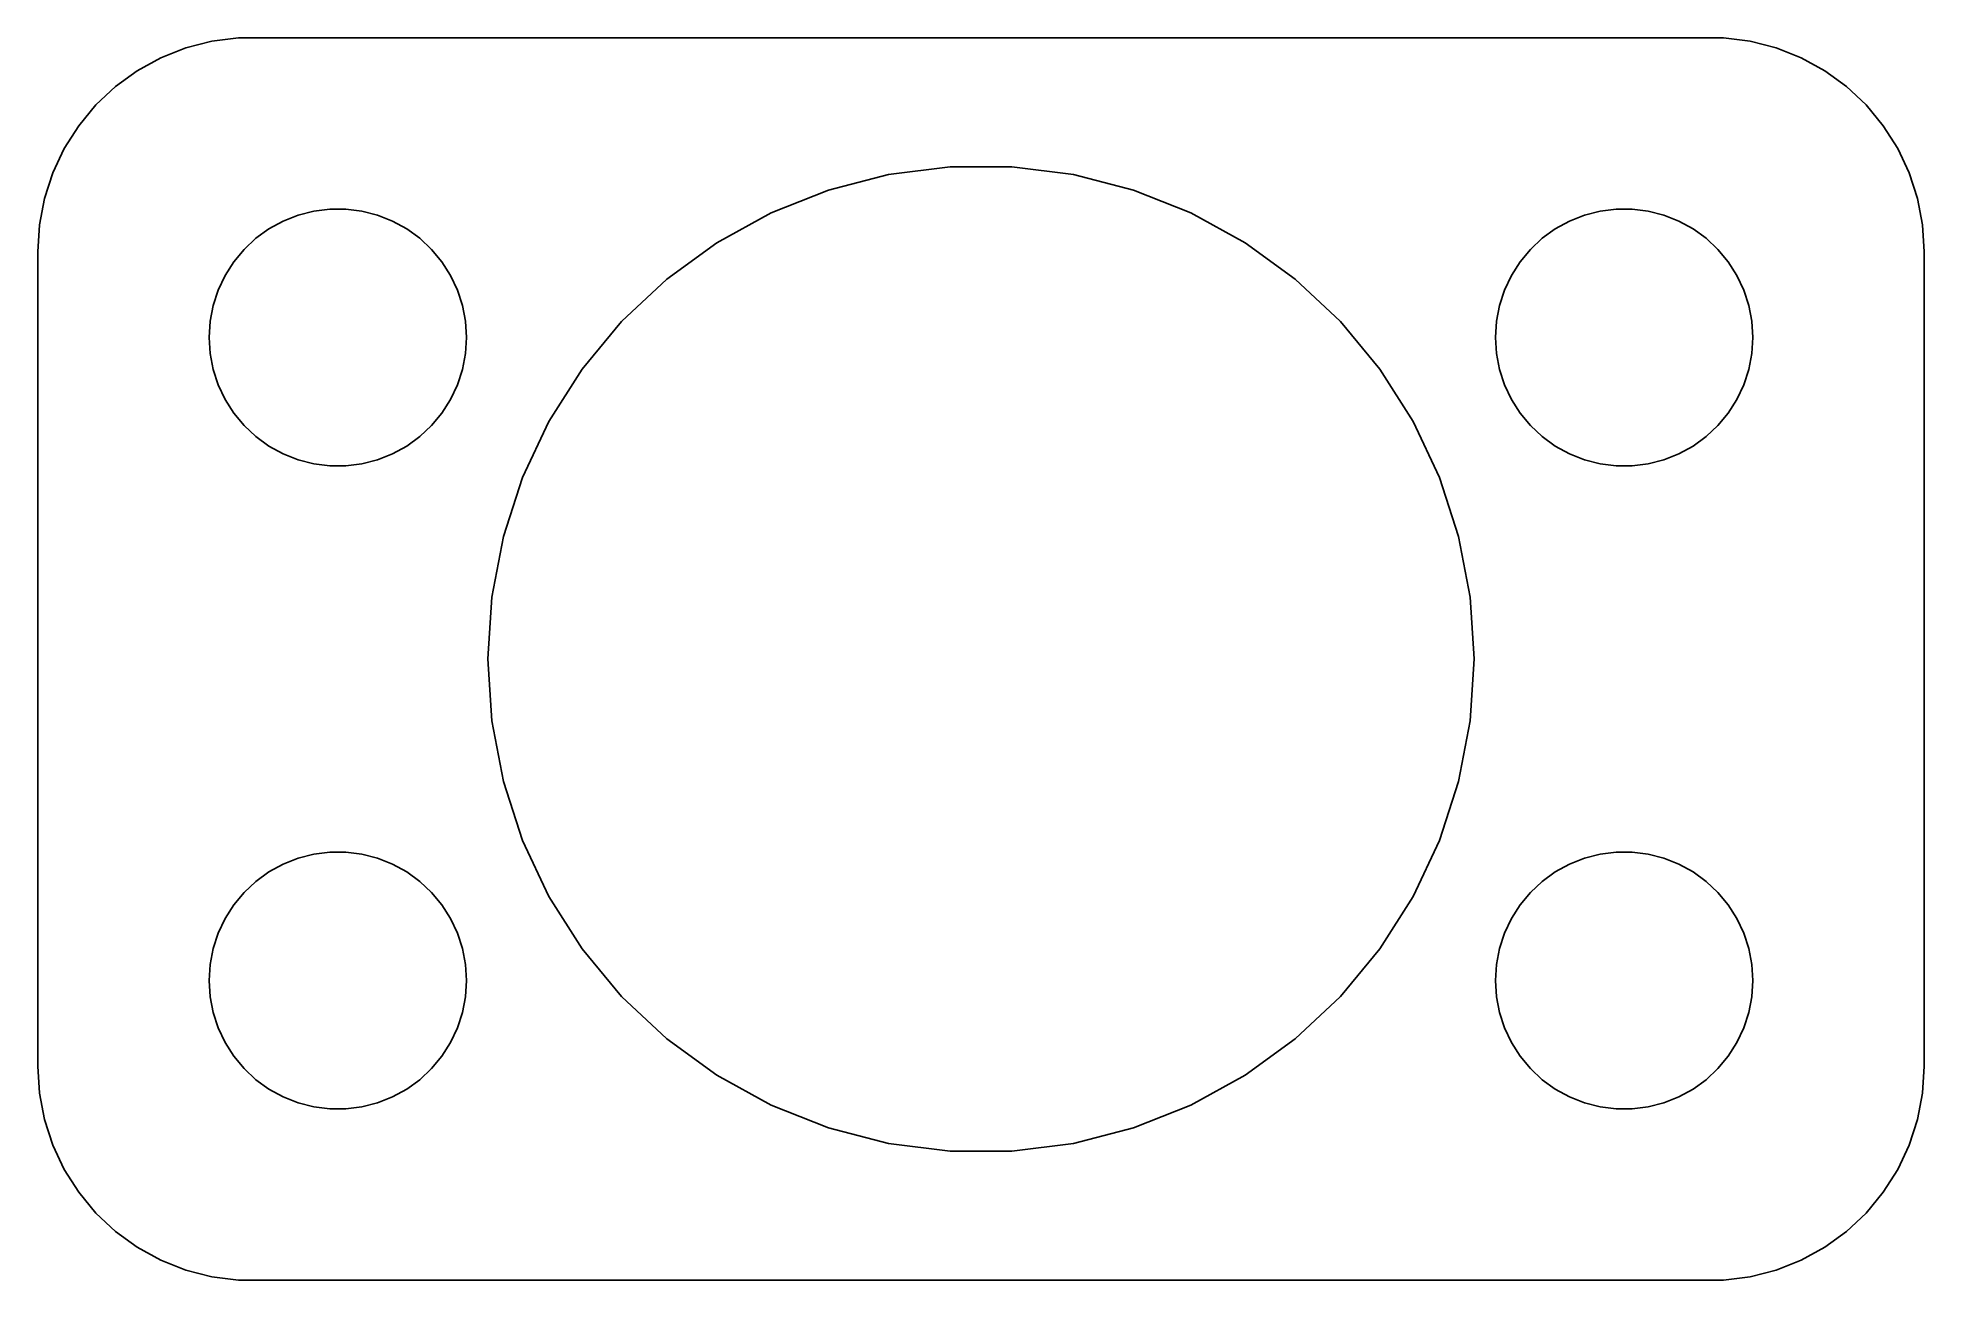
# Model space of a CAD drawing. Header units: metres. Extents: x -22 to 22, y 24.5 to 53.5.
import ezdxf

# ---------------------------------------------------------------- set-up
doc = ezdxf.new("R2010")
doc.units = ezdxf.units.M

msp = doc.modelspace()

# ---------------------------------------------------------------- linework, layer by layer
for p, q in [((-18.5451, 53.2553), (-19.1289, 53.0241)), ((-17.9369, 53.4114), (-18.5451, 53.2553)), ((-17.3139, 53.4901), (-17.9369, 53.4114)), ((17.3139, 53.4901), (-17.3139, 53.4901)), ((17.9369, 53.4114), (17.3139, 53.4901)), ((18.5451, 53.2553), (17.9369, 53.4114)), ((19.1289, 53.0241), (18.5451, 53.2553)), ((-19.1289, 53.0241), (-19.6791, 52.7216)), ((19.6791, 52.7216), (19.1289, 53.0241)), ((-19.6791, 52.7216), (-20.1871, 52.3526)), ((20.1871, 52.3526), (19.6791, 52.7216)), ((-20.6448, 51.9227), (-21.0451, 51.4389)), ((-20.1871, 52.3526), (-20.6448, 51.9227)), ((20.6448, 51.9227), (20.1871, 52.3526)), ((21.0451, 51.4389), (20.6448, 51.9227)), ((-21.0451, 51.4389), (-21.3815, 50.9088)), ((21.3815, 50.9088), (21.0451, 51.4389)), ((-21.3815, 50.9088), (-21.6489, 50.3406)), ((21.6489, 50.3406), (21.3815, 50.9088)), ((-21.6489, 50.3406), (-21.8429, 49.7434)), ((-3.55368, 49.9371), (-2.15488, 50.2963)), ((-2.15488, 50.2963), (-0.72208, 50.4773)), ((-0.72208, 50.4773), (0.72208, 50.4773)), ((0.72208, 50.4773), (2.15488, 50.2963)), ((2.15488, 50.2963), (3.55368, 49.9371)), ((21.8429, 49.7434), (21.6489, 50.3406)), ((-21.8429, 49.7434), (-21.9606, 49.1267)), ((-4.89645, 49.4055), (-3.55368, 49.9371)), ((3.55368, 49.9371), (4.89645, 49.4055)), ((21.9606, 49.1267), (21.8429, 49.7434)), ((-16.2773, 49.2145), (-15.927, 49.3532)), ((-15.927, 49.3532), (-15.5621, 49.4469)), ((-15.5621, 49.4469), (-15.1884, 49.4941)), ((-15.1884, 49.4941), (-14.8116, 49.4941)), ((-14.8116, 49.4941), (-14.4379, 49.4469)), ((-14.4379, 49.4469), (-14.0729, 49.3532)), ((-14.0729, 49.3532), (-13.7227, 49.2145)), ((-6.162, 48.7098), (-4.89645, 49.4055)), ((4.89645, 49.4055), (6.162, 48.7098)), ((13.7227, 49.2145), (14.0729, 49.3532)), ((14.0729, 49.3532), (14.4379, 49.4469)), ((14.4379, 49.4469), (14.8116, 49.4941)), ((14.8116, 49.4941), (15.1884, 49.4941)), ((15.1884, 49.4941), (15.5621, 49.4469)), ((15.5621, 49.4469), (15.927, 49.3532)), ((15.927, 49.3532), (16.2773, 49.2145)), ((-21.9606, 49.1267), (-22, 48.5)), ((-16.9123, 48.8115), (-16.6075, 49.033)), ((-16.6075, 49.033), (-16.2773, 49.2145)), ((-13.7227, 49.2145), (-13.3925, 49.033)), ((-13.3925, 49.033), (-13.0877, 48.8115)), ((13.0877, 48.8115), (13.3925, 49.033)), ((13.3925, 49.033), (13.7227, 49.2145)), ((16.2773, 49.2145), (16.6075, 49.033)), ((16.6075, 49.033), (16.9123, 48.8115)), ((22, 48.5), (21.9606, 49.1267)), ((-22, 48.5), (-22, 29.5)), ((-17.427, 48.2634), (-17.1869, 48.5536)), ((-17.1869, 48.5536), (-16.9123, 48.8115)), ((-13.0877, 48.8115), (-12.8131, 48.5536)), ((-12.8131, 48.5536), (-12.5729, 48.2634)), ((-7.33037, 47.8609), (-6.162, 48.7098)), ((6.162, 48.7098), (7.33037, 47.8609)), ((12.5729, 48.2634), (12.8131, 48.5536)), ((12.8131, 48.5536), (13.0877, 48.8115)), ((16.9123, 48.8115), (17.1869, 48.5536)), ((17.1869, 48.5536), (17.427, 48.2634)), ((22, 29.5), (22, 48.5)), ((-17.6289, 47.9453), (-17.427, 48.2634)), ((-12.5729, 48.2634), (-12.3711, 47.9453)), ((12.3711, 47.9453), (12.5729, 48.2634)), ((17.427, 48.2634), (17.6289, 47.9453)), ((-17.9057, 47.2461), (-17.7893, 47.6044)), ((-17.7893, 47.6044), (-17.6289, 47.9453)), ((-12.3711, 47.9453), (-12.2107, 47.6044)), ((-12.2107, 47.6044), (-12.0942, 47.2461)), ((-8.38313, 46.8723), (-7.33037, 47.8609)), ((7.33037, 47.8609), (8.38313, 46.8723)), ((12.0942, 47.2461), (12.2107, 47.6044)), ((12.2107, 47.6044), (12.3711, 47.9453)), ((17.6289, 47.9453), (17.7893, 47.6044)), ((17.7893, 47.6044), (17.9057, 47.2461)), ((-17.9763, 46.876), (-17.9057, 47.2461)), ((-12.0942, 47.2461), (-12.0237, 46.876)), ((12.0237, 46.876), (12.0942, 47.2461)), ((17.9057, 47.2461), (17.9763, 46.876)), ((-18, 46.5), (-17.9763, 46.876)), ((-12.0237, 46.876), (-12, 46.5)), ((-9.30368, 45.7595), (-8.38313, 46.8723)), ((8.38313, 46.8723), (9.30368, 45.7595)), ((12, 46.5), (12.0237, 46.876)), ((17.9763, 46.876), (18, 46.5)), ((-17.9763, 46.124), (-18, 46.5)), ((-12, 46.5), (-12.0237, 46.124)), ((12.0237, 46.124), (12, 46.5)), ((18, 46.5), (17.9763, 46.124)), ((-17.9057, 45.7539), (-17.9763, 46.124)), ((-12.0237, 46.124), (-12.0942, 45.7539)), ((12.0942, 45.7539), (12.0237, 46.124)), ((17.9763, 46.124), (17.9057, 45.7539)), ((-17.7893, 45.3956), (-17.9057, 45.7539)), ((-17.6289, 45.0547), (-17.7893, 45.3956)), ((-12.2107, 45.3956), (-12.3711, 45.0547)), ((-12.0942, 45.7539), (-12.2107, 45.3956)), ((-10.0775, 44.5402), (-9.30368, 45.7595)), ((9.30368, 45.7595), (10.0775, 44.5402)), ((12.2107, 45.3956), (12.0942, 45.7539)), ((12.3711, 45.0547), (12.2107, 45.3956)), ((17.7893, 45.3956), (17.6289, 45.0547)), ((17.9057, 45.7539), (17.7893, 45.3956)), ((-17.427, 44.7366), (-17.6289, 45.0547)), ((-12.3711, 45.0547), (-12.5729, 44.7366)), ((12.5729, 44.7366), (12.3711, 45.0547)), ((17.6289, 45.0547), (17.427, 44.7366)), ((-17.1869, 44.4464), (-17.427, 44.7366)), ((-16.9123, 44.1884), (-17.1869, 44.4464)), ((-12.8131, 44.4464), (-13.0877, 44.1884)), ((-12.5729, 44.7366), (-12.8131, 44.4464)), ((-10.6924, 43.2334), (-10.0775, 44.5402)), ((10.0775, 44.5402), (10.6924, 43.2334)), ((12.8131, 44.4464), (12.5729, 44.7366)), ((13.0877, 44.1884), (12.8131, 44.4464)), ((17.1869, 44.4464), (16.9123, 44.1884)), ((17.427, 44.7366), (17.1869, 44.4464)), ((-16.6075, 43.967), (-16.9123, 44.1884)), ((-13.0877, 44.1884), (-13.3925, 43.967)), ((13.3925, 43.967), (13.0877, 44.1884)), ((16.9123, 44.1884), (16.6075, 43.967)), ((-16.2773, 43.7855), (-16.6075, 43.967)), ((-15.927, 43.6468), (-16.2773, 43.7855)), ((-15.5621, 43.5531), (-15.927, 43.6468)), ((-14.0729, 43.6468), (-14.4379, 43.5531)), ((-13.7227, 43.7855), (-14.0729, 43.6468)), ((-13.3925, 43.967), (-13.7227, 43.7855)), ((13.7227, 43.7855), (13.3925, 43.967)), ((14.0729, 43.6468), (13.7227, 43.7855)), ((14.4379, 43.5531), (14.0729, 43.6468)), ((15.927, 43.6468), (15.5621, 43.5531)), ((16.2773, 43.7855), (15.927, 43.6468)), ((16.6075, 43.967), (16.2773, 43.7855)), ((-15.1884, 43.5059), (-15.5621, 43.5531)), ((-14.8116, 43.5059), (-15.1884, 43.5059)), ((-14.4379, 43.5531), (-14.8116, 43.5059)), ((-11.1387, 41.8599), (-10.6924, 43.2334)), ((10.6924, 43.2334), (11.1387, 41.8599)), ((14.8116, 43.5059), (14.4379, 43.5531)), ((15.1884, 43.5059), (14.8116, 43.5059)), ((15.5621, 43.5531), (15.1884, 43.5059)), ((-11.4093, 40.4413), (-11.1387, 41.8599)), ((11.1387, 41.8599), (11.4093, 40.4413)), ((-11.5, 39), (-11.4093, 40.4413)), ((11.4093, 40.4413), (11.5, 39)), ((-11.4093, 37.5587), (-11.5, 39)), ((11.5, 39), (11.4093, 37.5587)), ((-11.1387, 36.1401), (-11.4093, 37.5587)), ((11.4093, 37.5587), (11.1387, 36.1401)), ((-10.6924, 34.7666), (-11.1387, 36.1401)), ((11.1387, 36.1401), (10.6924, 34.7666)), ((-10.0775, 33.4598), (-10.6924, 34.7666)), ((10.6924, 34.7666), (10.0775, 33.4598)), ((-16.2773, 34.2145), (-15.927, 34.3532)), ((-15.927, 34.3532), (-15.5621, 34.4469)), ((-15.5621, 34.4469), (-15.1884, 34.4941)), ((-15.1884, 34.4941), (-14.8116, 34.4941)), ((-14.8116, 34.4941), (-14.4379, 34.4469)), ((-14.4379, 34.4469), (-14.0729, 34.3532)), ((-14.0729, 34.3532), (-13.7227, 34.2145)), ((13.7227, 34.2145), (14.0729, 34.3532)), ((14.0729, 34.3532), (14.4379, 34.4469)), ((14.4379, 34.4469), (14.8116, 34.4941)), ((14.8116, 34.4941), (15.1884, 34.4941)), ((15.1884, 34.4941), (15.5621, 34.4469)), ((15.5621, 34.4469), (15.927, 34.3532)), ((15.927, 34.3532), (16.2773, 34.2145)), ((-16.9123, 33.8116), (-16.6075, 34.033)), ((-16.6075, 34.033), (-16.2773, 34.2145)), ((-13.7227, 34.2145), (-13.3925, 34.033)), ((-13.3925, 34.033), (-13.0877, 33.8116)), ((13.0877, 33.8116), (13.3925, 34.033)), ((13.3925, 34.033), (13.7227, 34.2145)), ((16.2773, 34.2145), (16.6075, 34.033)), ((16.6075, 34.033), (16.9123, 33.8116)), ((-17.427, 33.2634), (-17.1869, 33.5536)), ((-17.1869, 33.5536), (-16.9123, 33.8116)), ((-13.0877, 33.8116), (-12.8131, 33.5536)), ((-12.8131, 33.5536), (-12.5729, 33.2634)), ((-9.30368, 32.2405), (-10.0775, 33.4598)), ((10.0775, 33.4598), (9.30368, 32.2405)), ((12.5729, 33.2634), (12.8131, 33.5536)), ((12.8131, 33.5536), (13.0877, 33.8116)), ((16.9123, 33.8116), (17.1869, 33.5536)), ((17.1869, 33.5536), (17.427, 33.2634)), ((-17.6289, 32.9453), (-17.427, 33.2634)), ((-12.5729, 33.2634), (-12.3711, 32.9453)), ((12.3711, 32.9453), (12.5729, 33.2634)), ((17.427, 33.2634), (17.6289, 32.9453)), ((-17.9057, 32.2461), (-17.7893, 32.6044)), ((-17.7893, 32.6044), (-17.6289, 32.9453)), ((-12.3711, 32.9453), (-12.2107, 32.6044)), ((-12.2107, 32.6044), (-12.0942, 32.2461)), ((12.0942, 32.2461), (12.2107, 32.6044)), ((12.2107, 32.6044), (12.3711, 32.9453)), ((17.6289, 32.9453), (17.7893, 32.6044)), ((17.7893, 32.6044), (17.9057, 32.2461)), ((-17.9763, 31.876), (-17.9057, 32.2461)), ((-12.0942, 32.2461), (-12.0237, 31.876)), ((-8.38313, 31.1277), (-9.30368, 32.2405)), ((9.30368, 32.2405), (8.38313, 31.1277)), ((12.0237, 31.876), (12.0942, 32.2461)), ((17.9057, 32.2461), (17.9763, 31.876)), ((-18, 31.5), (-17.9763, 31.876)), ((-12.0237, 31.876), (-12, 31.5)), ((12, 31.5), (12.0237, 31.876)), ((17.9763, 31.876), (18, 31.5)), ((-17.9763, 31.124), (-18, 31.5)), ((-12, 31.5), (-12.0237, 31.124)), ((12.0237, 31.124), (12, 31.5)), ((18, 31.5), (17.9763, 31.124)), ((-17.9057, 30.7539), (-17.9763, 31.124)), ((-12.0237, 31.124), (-12.0942, 30.7539)), ((-7.33037, 30.1391), (-8.38313, 31.1277)), ((8.38313, 31.1277), (7.33037, 30.1391)), ((12.0942, 30.7539), (12.0237, 31.124)), ((17.9763, 31.124), (17.9057, 30.7539)), ((-17.7893, 30.3956), (-17.9057, 30.7539)), ((-17.6289, 30.0547), (-17.7893, 30.3956)), ((-12.2107, 30.3956), (-12.3711, 30.0547)), ((-12.0942, 30.7539), (-12.2107, 30.3956)), ((12.2107, 30.3956), (12.0942, 30.7539)), ((12.3711, 30.0547), (12.2107, 30.3956)), ((17.7893, 30.3956), (17.6289, 30.0547)), ((17.9057, 30.7539), (17.7893, 30.3956)), ((-17.427, 29.7366), (-17.6289, 30.0547)), ((-12.3711, 30.0547), (-12.5729, 29.7366)), ((-6.162, 29.2902), (-7.33037, 30.1391)), ((7.33037, 30.1391), (6.162, 29.2902)), ((12.5729, 29.7366), (12.3711, 30.0547)), ((17.6289, 30.0547), (17.427, 29.7366)), ((-22, 29.5), (-21.9606, 28.8733)), ((-17.1869, 29.4464), (-17.427, 29.7366)), ((-12.5729, 29.7366), (-12.8131, 29.4464)), ((12.8131, 29.4464), (12.5729, 29.7366)), ((17.427, 29.7366), (17.1869, 29.4464)), ((21.9606, 28.8733), (22, 29.5)), ((-16.9123, 29.1885), (-17.1869, 29.4464)), ((-16.6075, 28.967), (-16.9123, 29.1885)), ((-13.0877, 29.1885), (-13.3925, 28.967)), ((-12.8131, 29.4464), (-13.0877, 29.1885)), ((-4.89645, 28.5945), (-6.162, 29.2902)), ((6.162, 29.2902), (4.89645, 28.5945)), ((13.0877, 29.1885), (12.8131, 29.4464)), ((13.3925, 28.967), (13.0877, 29.1885)), ((16.9123, 29.1885), (16.6075, 28.967)), ((17.1869, 29.4464), (16.9123, 29.1885)), ((-21.9606, 28.8733), (-21.8429, 28.2566)), ((-16.2773, 28.7855), (-16.6075, 28.967)), ((-15.927, 28.6468), (-16.2773, 28.7855)), ((-15.5621, 28.5531), (-15.927, 28.6468)), ((-14.0729, 28.6468), (-14.4379, 28.5531)), ((-13.7227, 28.7855), (-14.0729, 28.6468)), ((-13.3925, 28.967), (-13.7227, 28.7855)), ((13.7227, 28.7855), (13.3925, 28.967)), ((14.0729, 28.6468), (13.7227, 28.7855)), ((14.4379, 28.5531), (14.0729, 28.6468)), ((15.927, 28.6468), (15.5621, 28.5531)), ((16.2773, 28.7855), (15.927, 28.6468)), ((16.6075, 28.967), (16.2773, 28.7855)), ((21.8429, 28.2566), (21.9606, 28.8733)), ((-21.8429, 28.2566), (-21.6489, 27.6594)), ((-15.1884, 28.5059), (-15.5621, 28.5531)), ((-14.8116, 28.5059), (-15.1884, 28.5059)), ((-14.4379, 28.5531), (-14.8116, 28.5059)), ((-3.55368, 28.0629), (-4.89645, 28.5945)), ((4.89645, 28.5945), (3.55368, 28.0629)), ((14.8116, 28.5059), (14.4379, 28.5531)), ((15.1884, 28.5059), (14.8116, 28.5059)), ((15.5621, 28.5531), (15.1884, 28.5059)), ((21.6489, 27.6594), (21.8429, 28.2566)), ((-2.15488, 27.7037), (-3.55368, 28.0629)), ((3.55368, 28.0629), (2.15488, 27.7037)), ((-21.6489, 27.6594), (-21.3815, 27.0912)), ((-0.72208, 27.5227), (-2.15488, 27.7037)), ((0.72208, 27.5227), (-0.72208, 27.5227)), ((2.15488, 27.7037), (0.72208, 27.5227)), ((21.3815, 27.0912), (21.6489, 27.6594)), ((-21.3815, 27.0912), (-21.0451, 26.5611)), ((21.0451, 26.5611), (21.3815, 27.0912)), ((-21.0451, 26.5611), (-20.6448, 26.0773)), ((20.6448, 26.0773), (21.0451, 26.5611)), ((-20.6448, 26.0773), (-20.1871, 25.6474)), ((20.1871, 25.6474), (20.6448, 26.0773)), ((-20.1871, 25.6474), (-19.6791, 25.2784)), ((19.6791, 25.2784), (20.1871, 25.6474)), ((-19.6791, 25.2784), (-19.1289, 24.9759)), ((19.1289, 24.9759), (19.6791, 25.2784)), ((-19.1289, 24.9759), (-18.5451, 24.7447)), ((-18.5451, 24.7447), (-17.9369, 24.5886)), ((17.9369, 24.5886), (18.5451, 24.7447)), ((18.5451, 24.7447), (19.1289, 24.9759)), ((-17.9369, 24.5886), (-17.3139, 24.5099)), ((-17.3139, 24.5099), (17.3139, 24.5099)), ((17.3139, 24.5099), (17.9369, 24.5886))]:
    msp.add_line(p, q)

doc.saveas('drawing.dxf')
